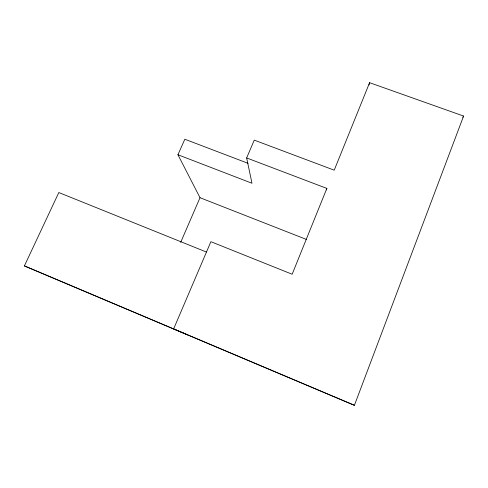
<?xml version="1.0" encoding="UTF-8"?>
<svg xmlns="http://www.w3.org/2000/svg" width="488" height="488" viewBox="0 0 488 488"><rect width="100%" height="100%" fill="white"/><g stroke="black" fill="none" stroke-linecap="round" stroke-linejoin="round"><path stroke-width="0.73" d="M326.582 189.911L326.85 188.417L246.647 157.941L254.254 140.135L334.219 170.178L369.593 82.686L463.6 116.059L354.404 405.315L24.4 265.905L58.828 192.534L206.357 252.009M369.019 84.894L369.593 82.686M326.85 188.417L292.153 274.244L210.889 241.688L173.618 328.961L187.807 334.92M180.676 242.377L200.007 197.707L306.476 239.456M200.043 197.774L177.937 154.751L184.836 139.232L248.044 163.315M462.77 117.334L463.6 116.059M177.937 154.751L251.979 183.244L246.647 157.941M24.4 265.905L354.404 405.315"/></g></svg>
